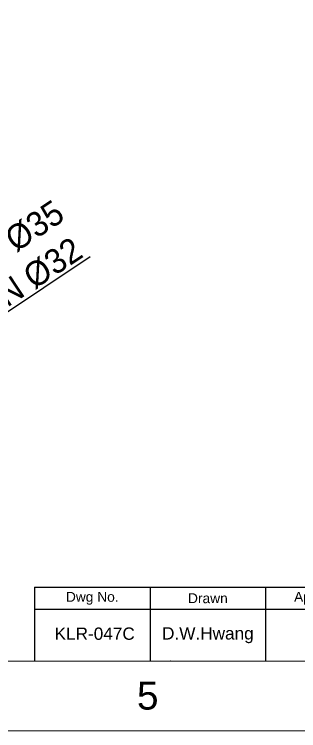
# Model space of a CAD drawing. Header units: millimetres. Extents: x 580 to 1174, y -1119 to -699.
# Drawn here: x 884.8 to 942.6, y -1118.7 to -973.2 of the extents above; entities that cross this region are included whole.
import ezdxf

# ---------------------------------------------------------------- set-up
doc = ezdxf.new("R2010")
doc.units = ezdxf.units.MM
doc.header["$LTSCALE"] = 0.1
doc.layers.get('0').update_dxf_attribs({"lineweight": 13})
doc.layers.add('DIM', color=3, linetype='Continuous', lineweight=9)
doc.layers.add('FORM', color=7, linetype='Continuous')
doc.layers.add('TEXT', color=2, linetype='Continuous')
doc.styles.get("Standard").update_dxf_attribs({"font": 'arial.ttf'})
doc.dimstyles.new('ISO-25', dxfattribs={"dimtxt": 2.5, "dimasz": 2.5, "dimexe": 1.25, "dimexo": 0.625, "dimtad": 1, "dimtxsty": 'Standard', "dimcen": 2.5, "dimadec": 0, "dimazin": 0, "dimtfac": 1, "dimtmove": 0, "dimatfit": 3, "dimfxl": 0, "dimarcsym": 0})

# ---------------------------------------------------------------- blocks, each defined once
blk = doc.blocks.new('*D71')
at = {"layer": 'Defpoints', "color": 0}
for p in [(872.84, -1040.71), (843.71, -1060.1)]:
    blk.add_point(p, dxfattribs=at)
at = {"layer": 'DIM', "color": 0, "lineweight": -2}
for p, q in [((900.21, -1022.5), (874.93, -1039.32)), ((843.71, -1060.1), (872.84, -1040.71)), ((841.63, -1061.48), (839.54, -1062.87))]:
    blk.add_line(p, q, dxfattribs=at)
at = {"layer": 'DIM', "color": 0}
for points in [[(874.69, -1038.98), (875.16, -1039.67), (872.84, -1040.71)], [(841.39, -1061.14), (841.86, -1061.83), (843.71, -1060.1)]]:
    blk.add_solid(points, dxfattribs=at)
at = {"layer": 'DIM', "color": 0, "insert": (884.56, -1024.13), "char_height": 5, "attachment_point": 5, "rotation": 33.6436}
blk.add_mtext('{\\fMS PGothic|b0|i0|c129|p34;MAX %%C35\\PMIN %%C32}', dxfattribs=at)

msp = doc.modelspace()

# ---------------------------------------------------------------- linework, layer by layer
msp.add_line((593.725, -1104.608), (1159.381, -1104.608))
msp.add_point((916.553, -1104.608))
at = {"layer": 'DIM', "color": 7}
msp.add_lwpolyline([(579.583, -698.749), (1173.523, -698.749), (1173.523, -1118.749), (579.583, -1118.749)], close=True, dxfattribs=at)
at = {"layer": 'FORM'}
for p, q in [((888.881, -1089.608), (1159.381, -1089.608)), ((888.881, -1089.608), (888.881, -1104.608)), ((912.381, -1089.608), (912.381, -1104.608)), ((935.881, -1104.608), (935.881, -1089.608)), ((959.381, -1094.108), (888.881, -1094.108))]:
    msp.add_line(p, q, dxfattribs=at)
at = {"layer": 'TEXT'}
msp.add_point((935.881, -1094.108), dxfattribs=at)

# ---------------------------------------------------------------- texts
at = {"insert": (911.907, -1111.678), "char_height": 5.657, "attachment_point": 5}
msp.add_mtext_dynamic_manual_height_columns('5', width=50, gutter_width=12.5, heights=[0], dxfattribs=at)
at = {"layer": 'TEXT', "attachment_point": 5}
for s, insert, char_height in [('Dwg No.', (900.631, -1091.858), 2), ('Drawn', (924.131, -1091.858), 2), ('Approved', (947.631, -1091.858), 2), ('KLR-047C', (901.123, -1099.058), 2.5), ('D.W.Hwang', (924.131, -1099.358), 2.5)]:
    msp.add_mtext_dynamic_manual_height_columns(s, width=23.5, gutter_width=12.5, heights=[0], dxfattribs=dict(at, insert=insert, char_height=char_height))

# ---------------------------------------------------------------- dimensions: what is measured, and where the dimension line sits
at = {"layer": 'DIM'}
dim = msp.add_diameter_dim_2p(p1=(843.707, -1060.098), p2=(872.844, -1040.707), text='{\\fMS PGothic|b0|i0|c129|p34;MAX %%C35\\PMIN %%C32}', dimstyle='ISO-25', override={"dimtxt": 5, "dimcen": 5, "dimfxl": 1.25}, dxfattribs=at)
dim.commit()
dim.dimension.update_dxf_attribs({"geometry": '*D71', "text_midpoint": (884.56, -1024.135)})

doc.saveas('drawing.dxf')
